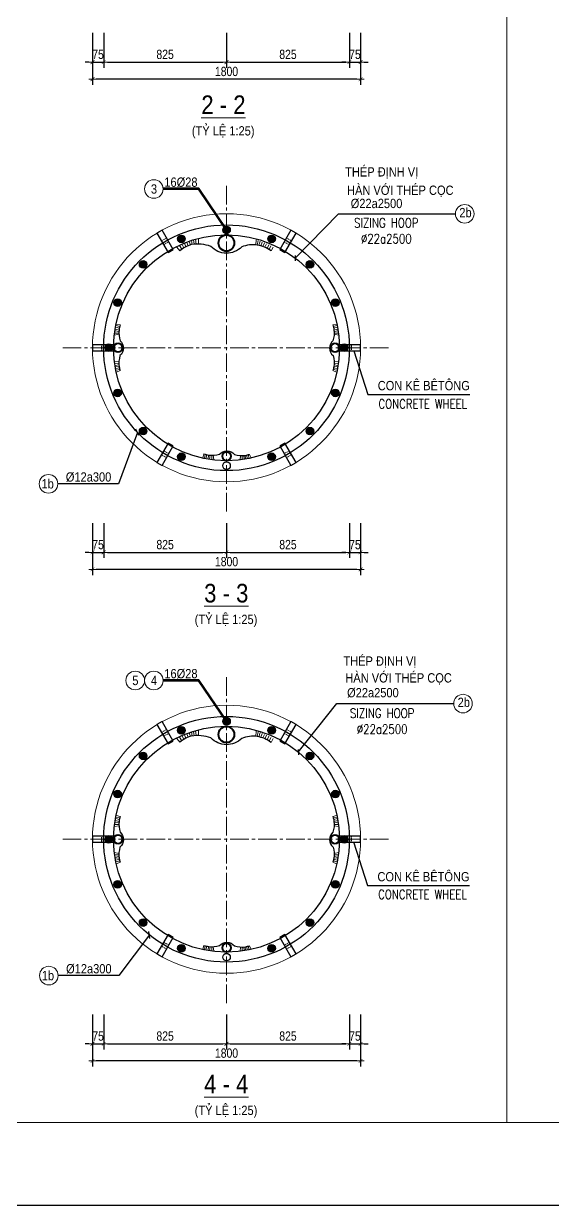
# Model space of a CAD drawing. Header units: millimetres. Extents: x -2123450 to -961021, y -260876 to 649159.
# Drawn here: x -2046718 to -2025415, y 428539 to 476145 of the extents above; entities that cross this region are included whole.
import ezdxf
from ezdxf.enums import TextEntityAlignment as Align

# ---------------------------------------------------------------- set-up
doc = ezdxf.new("R2010")
doc.units = ezdxf.units.MM
doc.header["$LTSCALE"] = 1000
doc.header["$MEASUREMENT"] = 0
doc.header["$PDMODE"] = 66
doc.linetypes.add('CENTER2', pattern=[1.125, 0.75, -0.125, 0.125, -0.125])
doc.linetypes.add('HIDDEN', pattern=[0.375, 0.25, -0.125])
doc.layers.get('0').update_dxf_attribs({"linetype": 'CONTINUOUS'})
doc.layers.get('DEFPOINTS').update_dxf_attribs({"linetype": 'CONTINUOUS'})
for name, color, linetype in [('03BORER', 3, 'CONTINUOUS'), ('05STEEL', 4, 'CONTINUOUS'), ('TEXT', 7, 'CONTINUOUS')]:
    doc.layers.add(name, color=color, linetype=linetype)
for name, color, linetype, lineweight in [('NDC_S_AXIS', 5, 'CENTER2', 15), ('NDC_S_CONTINUOUS', 3, 'CONTINUOUS', 20), ('NDC_S_DIM', 1, 'CONTINUOUS', 9), ('NDC_S_FOUNDATION NAME', 7, 'CONTINUOUS', 20), ('NDC_S_HATCH MATERIAL', 8, 'CONTINUOUS', 13), ('NDC_S_LEADER', 1, 'CONTINUOUS', 9), ('NDC_S_REBAR', 4, 'CONTINUOUS', 35), ('NDC_S_REBAR NO.', 7, 'CONTINUOUS', 20), ('NDC_S_REBAR NO. BOX', 1, 'CONTINUOUS', 9), ('NDC_S_REBAR SECTION', 6, 'CONTINUOUS', 25), ('NDC_S_STIRRUP', 2, 'CONTINUOUS', 25), ('NDC_S_VN TITLE', 6, 'CONTINUOUS', 9)]:
    doc.layers.add(name, color=color, linetype=linetype, lineweight=lineweight)
doc.styles.add('NDC_ARIAL', font='arial.ttf', dxfattribs={"width": 0.8})
doc.styles.get("Standard").update_dxf_attribs({"font": 'romans.shx', "bigfont": 'vns.shx'})
doc.dimstyles.new('NDC_1-100', dxfattribs={"dimscale": 100, "dimtxt": 2.2, "dimasz": 1, "dimexe": 1.5, "dimexo": 2, "dimgap": 0.8, "dimtad": 1, "dimdec": 0, "dimdsep": 46, "dimtxsty": 'NDC_ARIAL', "dimblk": 'DIMMARK', "dimcen": 49999.938995, "dimdle": 1.5, "dimclrd": 1, "dimclre": 1, "dimclrt": 3, "dimadec": 0, "dimazin": 0, "dimtfac": 1, "dimtdec": 0, "dimtix": 1, "dimtmove": 2, "dimatfit": 3, "dimfxl": 1, "dimarcsym": 0})
doc.dimstyles.new('NDC_1-150(25)', dxfattribs={"dimscale": 150, "dimtxt": 2.5, "dimasz": 1, "dimexe": 1.5, "dimexo": 0, "dimgap": 0.8, "dimtad": 1, "dimdec": 0, "dimlfac": 0.166667, "dimdsep": 46, "dimtxsty": 'NDC_ARIAL', "dimblk": 'DIMMARK', "dimcen": 49999.938995, "dimdle": 1.5, "dimclrd": 1, "dimclre": 1, "dimclrt": 3, "dimadec": 0, "dimazin": 0, "dimtfac": 1, "dimtdec": 0, "dimtix": 1, "dimtmove": 2, "dimatfit": 3, "dimfxl": 1, "dimarcsym": 0})

# ---------------------------------------------------------------- blocks, each defined once
blk = doc.blocks.new('DIMMARK')
at = {"layer": 'NDC_S_DIM', "color": 1}
blk.add_line((-1.5, 0), (1, 0), dxfattribs=at)
at = {"layer": 'NDC_S_DIM', "color": 2, "const_width": 0.15}
blk.add_lwpolyline([(-0.5, -0.5), (0.5, 0.5)], dxfattribs=at)
blk = doc.blocks.new('*D1473')
at = {"layer": 'DEFPOINTS', "color": 0, "transparency": 16777216}
for p in [(-2043943, 475776), (-2033143, 475776), (-2043943, 473906)]:
    blk.add_point(p, dxfattribs=at)
at = {"layer": 'NDC_S_DIM', "color": 1, "lineweight": -2, "transparency": 16777216}
for p, q in [((-2043943, 475776), (-2043943, 473681)), ((-2033143, 475776), (-2033143, 473681)), ((-2033293, 473906), (-2043793, 473906))]:
    blk.add_line(p, q, dxfattribs=at)
at = {"layer": 'NDC_S_DIM', "color": 1, "lineweight": -2, "transparency": 16777216, "xscale": 150, "yscale": 150, "zscale": 150, "rotation": 180}
blk.add_blockref('DIMMARK', (-2043943, 473906), dxfattribs=at)
at = {"layer": 'NDC_S_DIM', "color": 1, "lineweight": -2, "transparency": 16777216, "xscale": 150, "yscale": 150, "zscale": 150}
blk.add_blockref('DIMMARK', (-2033143, 473906), dxfattribs=at)
at = {"layer": 'NDC_S_DIM', "color": 3, "transparency": 16777216, "insert": (-2038543, 474217), "char_height": 375, "attachment_point": 5, "style": 'NDC_ARIAL'}
blk.add_mtext('1800', dxfattribs=at)
blk = doc.blocks.new('*D1474')
at = {"layer": 'DEFPOINTS', "color": 0, "transparency": 16777216}
for p in [(-2043943, 475776), (-2043493, 475776), (-2043493, 474593)]:
    blk.add_point(p, dxfattribs=at)
at = {"layer": 'NDC_S_DIM', "color": 1, "lineweight": -2, "transparency": 16777216}
for p, q in [((-2043943, 475776), (-2043943, 474368)), ((-2043493, 475776), (-2043493, 474368)), ((-2044093, 474593), (-2044243, 474593)), ((-2043943, 474593), (-2043493, 474593)), ((-2043343, 474593), (-2043193, 474593))]:
    blk.add_line(p, q, dxfattribs=at)
at = {"layer": 'NDC_S_DIM', "color": 1, "lineweight": -2, "transparency": 16777216, "xscale": 150, "yscale": 150, "zscale": 150}
blk.add_blockref('DIMMARK', (-2043943, 474593), dxfattribs=at)
at = {"layer": 'NDC_S_DIM', "color": 1, "lineweight": -2, "transparency": 16777216, "xscale": 150, "yscale": 150, "zscale": 150, "rotation": 180}
blk.add_blockref('DIMMARK', (-2043493, 474593), dxfattribs=at)
at = {"layer": 'NDC_S_DIM', "color": 3, "transparency": 16777216, "insert": (-2043718, 474904), "char_height": 375, "attachment_point": 5, "style": 'NDC_ARIAL'}
blk.add_mtext('75', dxfattribs=at)
blk = doc.blocks.new('*D1475')
at = {"layer": 'DEFPOINTS', "color": 0, "transparency": 16777216}
for p in [(-2043493, 475776), (-2038543, 475776), (-2038543, 474593)]:
    blk.add_point(p, dxfattribs=at)
at = {"layer": 'NDC_S_DIM', "color": 1, "lineweight": -2, "transparency": 16777216}
for p, q in [((-2043493, 475776), (-2043493, 474368)), ((-2038543, 475776), (-2038543, 474368)), ((-2043343, 474593), (-2038693, 474593))]:
    blk.add_line(p, q, dxfattribs=at)
at = {"layer": 'NDC_S_DIM', "color": 1, "lineweight": -2, "transparency": 16777216, "xscale": 150, "yscale": 150, "zscale": 150, "rotation": 180}
blk.add_blockref('DIMMARK', (-2043493, 474593), dxfattribs=at)
at = {"layer": 'NDC_S_DIM', "color": 1, "lineweight": -2, "transparency": 16777216, "xscale": 150, "yscale": 150, "zscale": 150}
blk.add_blockref('DIMMARK', (-2038543, 474593), dxfattribs=at)
at = {"layer": 'NDC_S_DIM', "color": 3, "transparency": 16777216, "insert": (-2041018, 474904), "char_height": 375, "attachment_point": 5, "style": 'NDC_ARIAL'}
blk.add_mtext('825', dxfattribs=at)
blk = doc.blocks.new('*D1476')
at = {"layer": 'DEFPOINTS', "color": 0, "transparency": 16777216}
for p in [(-2038543, 475776), (-2033593, 475776), (-2033593, 474593)]:
    blk.add_point(p, dxfattribs=at)
at = {"layer": 'NDC_S_DIM', "color": 1, "lineweight": -2, "transparency": 16777216}
for p, q in [((-2038543, 475776), (-2038543, 474368)), ((-2033593, 475776), (-2033593, 474368)), ((-2038393, 474593), (-2033743, 474593))]:
    blk.add_line(p, q, dxfattribs=at)
at = {"layer": 'NDC_S_DIM', "color": 1, "lineweight": -2, "transparency": 16777216, "xscale": 150, "yscale": 150, "zscale": 150, "rotation": 180}
blk.add_blockref('DIMMARK', (-2038543, 474593), dxfattribs=at)
at = {"layer": 'NDC_S_DIM', "color": 1, "lineweight": -2, "transparency": 16777216, "xscale": 150, "yscale": 150, "zscale": 150}
blk.add_blockref('DIMMARK', (-2033593, 474593), dxfattribs=at)
at = {"layer": 'NDC_S_DIM', "color": 3, "transparency": 16777216, "insert": (-2036068, 474904), "char_height": 375, "attachment_point": 5, "style": 'NDC_ARIAL'}
blk.add_mtext('825', dxfattribs=at)
blk = doc.blocks.new('*D1477')
at = {"layer": 'DEFPOINTS', "color": 0, "transparency": 16777216}
for p in [(-2033593, 475776), (-2033143, 475776), (-2033143, 474593)]:
    blk.add_point(p, dxfattribs=at)
at = {"layer": 'NDC_S_DIM', "color": 1, "lineweight": -2, "transparency": 16777216}
for p, q in [((-2033593, 475776), (-2033593, 474368)), ((-2033143, 475776), (-2033143, 474368)), ((-2033743, 474593), (-2033893, 474593)), ((-2033593, 474593), (-2033143, 474593)), ((-2032993, 474593), (-2032843, 474593))]:
    blk.add_line(p, q, dxfattribs=at)
at = {"layer": 'NDC_S_DIM', "color": 1, "lineweight": -2, "transparency": 16777216, "xscale": 150, "yscale": 150, "zscale": 150}
blk.add_blockref('DIMMARK', (-2033593, 474593), dxfattribs=at)
at = {"layer": 'NDC_S_DIM', "color": 1, "lineweight": -2, "transparency": 16777216, "xscale": 150, "yscale": 150, "zscale": 150, "rotation": 180}
blk.add_blockref('DIMMARK', (-2033143, 474593), dxfattribs=at)
at = {"layer": 'NDC_S_DIM', "color": 3, "transparency": 16777216, "insert": (-2033368, 474904), "char_height": 375, "attachment_point": 5, "style": 'NDC_ARIAL'}
blk.add_mtext('75', dxfattribs=at)
blk = doc.blocks.new('*U155')
at = {"layer": 'NDC_S_CONTINUOUS'}
blk.add_circle((0, 0), 5400, dxfattribs=at)
at = {"layer": 'NDC_S_STIRRUP'}
for radius in [4950, 4550]:
    blk.add_circle((0, 0), radius, dxfattribs=at)
blk = doc.blocks.new('*D1478')
at = {"layer": 'DEFPOINTS', "color": 0, "transparency": 16777216}
for p in [(-2043943, 456028), (-2033143, 456028), (-2043943, 454158)]:
    blk.add_point(p, dxfattribs=at)
at = {"layer": 'NDC_S_DIM', "color": 1, "lineweight": -2, "transparency": 16777216}
for p, q in [((-2043943, 456028), (-2043943, 453933)), ((-2033143, 456028), (-2033143, 453933)), ((-2033293, 454158), (-2043793, 454158))]:
    blk.add_line(p, q, dxfattribs=at)
at = {"layer": 'NDC_S_DIM', "color": 1, "lineweight": -2, "transparency": 16777216, "xscale": 150, "yscale": 150, "zscale": 150, "rotation": 180}
blk.add_blockref('DIMMARK', (-2043943, 454158), dxfattribs=at)
at = {"layer": 'NDC_S_DIM', "color": 1, "lineweight": -2, "transparency": 16777216, "xscale": 150, "yscale": 150, "zscale": 150}
blk.add_blockref('DIMMARK', (-2033143, 454158), dxfattribs=at)
at = {"layer": 'NDC_S_DIM', "color": 3, "transparency": 16777216, "insert": (-2038543, 454469), "char_height": 375, "attachment_point": 5, "style": 'NDC_ARIAL'}
blk.add_mtext('1800', dxfattribs=at)
blk = doc.blocks.new('*D1479')
at = {"layer": 'DEFPOINTS', "color": 0, "transparency": 16777216}
for p in [(-2043943, 456028), (-2043493, 456028), (-2043493, 454845)]:
    blk.add_point(p, dxfattribs=at)
at = {"layer": 'NDC_S_DIM', "color": 1, "lineweight": -2, "transparency": 16777216}
for p, q in [((-2043943, 456028), (-2043943, 454620)), ((-2043493, 456028), (-2043493, 454620)), ((-2044093, 454845), (-2044243, 454845)), ((-2043943, 454845), (-2043493, 454845)), ((-2043343, 454845), (-2043193, 454845))]:
    blk.add_line(p, q, dxfattribs=at)
at = {"layer": 'NDC_S_DIM', "color": 1, "lineweight": -2, "transparency": 16777216, "xscale": 150, "yscale": 150, "zscale": 150}
blk.add_blockref('DIMMARK', (-2043943, 454845), dxfattribs=at)
at = {"layer": 'NDC_S_DIM', "color": 1, "lineweight": -2, "transparency": 16777216, "xscale": 150, "yscale": 150, "zscale": 150, "rotation": 180}
blk.add_blockref('DIMMARK', (-2043493, 454845), dxfattribs=at)
at = {"layer": 'NDC_S_DIM', "color": 3, "transparency": 16777216, "insert": (-2043718, 455155), "char_height": 375, "attachment_point": 5, "style": 'NDC_ARIAL'}
blk.add_mtext('75', dxfattribs=at)
blk = doc.blocks.new('*D1480')
at = {"layer": 'DEFPOINTS', "color": 0, "transparency": 16777216}
for p in [(-2043493, 456028), (-2038543, 456028), (-2038543, 454845)]:
    blk.add_point(p, dxfattribs=at)
at = {"layer": 'NDC_S_DIM', "color": 1, "lineweight": -2, "transparency": 16777216}
for p, q in [((-2043493, 456028), (-2043493, 454620)), ((-2038543, 456028), (-2038543, 454620)), ((-2043343, 454845), (-2038693, 454845))]:
    blk.add_line(p, q, dxfattribs=at)
at = {"layer": 'NDC_S_DIM', "color": 1, "lineweight": -2, "transparency": 16777216, "xscale": 150, "yscale": 150, "zscale": 150, "rotation": 180}
blk.add_blockref('DIMMARK', (-2043493, 454845), dxfattribs=at)
at = {"layer": 'NDC_S_DIM', "color": 1, "lineweight": -2, "transparency": 16777216, "xscale": 150, "yscale": 150, "zscale": 150}
blk.add_blockref('DIMMARK', (-2038543, 454845), dxfattribs=at)
at = {"layer": 'NDC_S_DIM', "color": 3, "transparency": 16777216, "insert": (-2041018, 455156), "char_height": 375, "attachment_point": 5, "style": 'NDC_ARIAL'}
blk.add_mtext('825', dxfattribs=at)
blk = doc.blocks.new('*D1481')
at = {"layer": 'DEFPOINTS', "color": 0, "transparency": 16777216}
for p in [(-2038543, 456028), (-2033593, 456028), (-2033593, 454845)]:
    blk.add_point(p, dxfattribs=at)
at = {"layer": 'NDC_S_DIM', "color": 1, "lineweight": -2, "transparency": 16777216}
for p, q in [((-2038543, 456028), (-2038543, 454620)), ((-2033593, 456028), (-2033593, 454620)), ((-2038393, 454845), (-2033743, 454845))]:
    blk.add_line(p, q, dxfattribs=at)
at = {"layer": 'NDC_S_DIM', "color": 1, "lineweight": -2, "transparency": 16777216, "xscale": 150, "yscale": 150, "zscale": 150, "rotation": 180}
blk.add_blockref('DIMMARK', (-2038543, 454845), dxfattribs=at)
at = {"layer": 'NDC_S_DIM', "color": 1, "lineweight": -2, "transparency": 16777216, "xscale": 150, "yscale": 150, "zscale": 150}
blk.add_blockref('DIMMARK', (-2033593, 454845), dxfattribs=at)
at = {"layer": 'NDC_S_DIM', "color": 3, "transparency": 16777216, "insert": (-2036068, 455156), "char_height": 375, "attachment_point": 5, "style": 'NDC_ARIAL'}
blk.add_mtext('825', dxfattribs=at)
blk = doc.blocks.new('*D1482')
at = {"layer": 'DEFPOINTS', "color": 0, "transparency": 16777216}
for p in [(-2033593, 456028), (-2033143, 456028), (-2033143, 454845)]:
    blk.add_point(p, dxfattribs=at)
at = {"layer": 'NDC_S_DIM', "color": 1, "lineweight": -2, "transparency": 16777216}
for p, q in [((-2033593, 456028), (-2033593, 454620)), ((-2033143, 456028), (-2033143, 454620)), ((-2033743, 454845), (-2033893, 454845)), ((-2033593, 454845), (-2033143, 454845)), ((-2032993, 454845), (-2032843, 454845))]:
    blk.add_line(p, q, dxfattribs=at)
at = {"layer": 'NDC_S_DIM', "color": 1, "lineweight": -2, "transparency": 16777216, "xscale": 150, "yscale": 150, "zscale": 150}
blk.add_blockref('DIMMARK', (-2033593, 454845), dxfattribs=at)
at = {"layer": 'NDC_S_DIM', "color": 1, "lineweight": -2, "transparency": 16777216, "xscale": 150, "yscale": 150, "zscale": 150, "rotation": 180}
blk.add_blockref('DIMMARK', (-2033143, 454845), dxfattribs=at)
at = {"layer": 'NDC_S_DIM', "color": 3, "transparency": 16777216, "insert": (-2033368, 455155), "char_height": 375, "attachment_point": 5, "style": 'NDC_ARIAL'}
blk.add_mtext('75', dxfattribs=at)
blk = doc.blocks.new('*D1483')
at = {"layer": 'DEFPOINTS', "color": 0, "transparency": 16777216}
for p in [(-2043943, 436229), (-2033143, 436229), (-2043943, 434359)]:
    blk.add_point(p, dxfattribs=at)
at = {"layer": 'NDC_S_DIM', "color": 1, "lineweight": -2, "transparency": 16777216}
for p, q in [((-2043943, 436229), (-2043943, 434134)), ((-2033143, 436229), (-2033143, 434134)), ((-2033293, 434359), (-2043793, 434359))]:
    blk.add_line(p, q, dxfattribs=at)
at = {"layer": 'NDC_S_DIM', "color": 1, "lineweight": -2, "transparency": 16777216, "xscale": 150, "yscale": 150, "zscale": 150, "rotation": 180}
blk.add_blockref('DIMMARK', (-2043943, 434359), dxfattribs=at)
at = {"layer": 'NDC_S_DIM', "color": 1, "lineweight": -2, "transparency": 16777216, "xscale": 150, "yscale": 150, "zscale": 150}
blk.add_blockref('DIMMARK', (-2033143, 434359), dxfattribs=at)
at = {"layer": 'NDC_S_DIM', "color": 3, "transparency": 16777216, "insert": (-2038543, 434671), "char_height": 375, "attachment_point": 5, "style": 'NDC_ARIAL'}
blk.add_mtext('1800', dxfattribs=at)
blk = doc.blocks.new('*D1484')
at = {"layer": 'DEFPOINTS', "color": 0, "transparency": 16777216}
for p in [(-2043943, 436229), (-2043493, 436229), (-2043493, 435046)]:
    blk.add_point(p, dxfattribs=at)
at = {"layer": 'NDC_S_DIM', "color": 1, "lineweight": -2, "transparency": 16777216}
for p, q in [((-2043943, 436229), (-2043943, 434821)), ((-2043493, 436229), (-2043493, 434821)), ((-2044093, 435046), (-2044243, 435046)), ((-2043943, 435046), (-2043493, 435046)), ((-2043343, 435046), (-2043193, 435046))]:
    blk.add_line(p, q, dxfattribs=at)
at = {"layer": 'NDC_S_DIM', "color": 1, "lineweight": -2, "transparency": 16777216, "xscale": 150, "yscale": 150, "zscale": 150}
blk.add_blockref('DIMMARK', (-2043943, 435046), dxfattribs=at)
at = {"layer": 'NDC_S_DIM', "color": 1, "lineweight": -2, "transparency": 16777216, "xscale": 150, "yscale": 150, "zscale": 150, "rotation": 180}
blk.add_blockref('DIMMARK', (-2043493, 435046), dxfattribs=at)
at = {"layer": 'NDC_S_DIM', "color": 3, "transparency": 16777216, "insert": (-2043718, 435357), "char_height": 375, "attachment_point": 5, "style": 'NDC_ARIAL'}
blk.add_mtext('75', dxfattribs=at)
blk = doc.blocks.new('*D1485')
at = {"layer": 'DEFPOINTS', "color": 0, "transparency": 16777216}
for p in [(-2043493, 436229), (-2038543, 436229), (-2038543, 435046)]:
    blk.add_point(p, dxfattribs=at)
at = {"layer": 'NDC_S_DIM', "color": 1, "lineweight": -2, "transparency": 16777216}
for p, q in [((-2043493, 436229), (-2043493, 434821)), ((-2038543, 436229), (-2038543, 434821)), ((-2043343, 435046), (-2038693, 435046))]:
    blk.add_line(p, q, dxfattribs=at)
at = {"layer": 'NDC_S_DIM', "color": 1, "lineweight": -2, "transparency": 16777216, "xscale": 150, "yscale": 150, "zscale": 150, "rotation": 180}
blk.add_blockref('DIMMARK', (-2043493, 435046), dxfattribs=at)
at = {"layer": 'NDC_S_DIM', "color": 1, "lineweight": -2, "transparency": 16777216, "xscale": 150, "yscale": 150, "zscale": 150}
blk.add_blockref('DIMMARK', (-2038543, 435046), dxfattribs=at)
at = {"layer": 'NDC_S_DIM', "color": 3, "transparency": 16777216, "insert": (-2041018, 435358), "char_height": 375, "attachment_point": 5, "style": 'NDC_ARIAL'}
blk.add_mtext('825', dxfattribs=at)
blk = doc.blocks.new('*D1486')
at = {"layer": 'DEFPOINTS', "color": 0, "transparency": 16777216}
for p in [(-2038543, 436229), (-2033593, 436229), (-2033593, 435046)]:
    blk.add_point(p, dxfattribs=at)
at = {"layer": 'NDC_S_DIM', "color": 1, "lineweight": -2, "transparency": 16777216}
for p, q in [((-2038543, 436229), (-2038543, 434821)), ((-2033593, 436229), (-2033593, 434821)), ((-2038393, 435046), (-2033743, 435046))]:
    blk.add_line(p, q, dxfattribs=at)
at = {"layer": 'NDC_S_DIM', "color": 1, "lineweight": -2, "transparency": 16777216, "xscale": 150, "yscale": 150, "zscale": 150, "rotation": 180}
blk.add_blockref('DIMMARK', (-2038543, 435046), dxfattribs=at)
at = {"layer": 'NDC_S_DIM', "color": 1, "lineweight": -2, "transparency": 16777216, "xscale": 150, "yscale": 150, "zscale": 150}
blk.add_blockref('DIMMARK', (-2033593, 435046), dxfattribs=at)
at = {"layer": 'NDC_S_DIM', "color": 3, "transparency": 16777216, "insert": (-2036068, 435358), "char_height": 375, "attachment_point": 5, "style": 'NDC_ARIAL'}
blk.add_mtext('825', dxfattribs=at)
blk = doc.blocks.new('*D1487')
at = {"layer": 'DEFPOINTS', "color": 0, "transparency": 16777216}
for p in [(-2033593, 436229), (-2033143, 436229), (-2033143, 435046)]:
    blk.add_point(p, dxfattribs=at)
at = {"layer": 'NDC_S_DIM', "color": 1, "lineweight": -2, "transparency": 16777216}
for p, q in [((-2033593, 436229), (-2033593, 434821)), ((-2033143, 436229), (-2033143, 434821)), ((-2033743, 435046), (-2033893, 435046)), ((-2033593, 435046), (-2033143, 435046)), ((-2032993, 435046), (-2032843, 435046))]:
    blk.add_line(p, q, dxfattribs=at)
at = {"layer": 'NDC_S_DIM', "color": 1, "lineweight": -2, "transparency": 16777216, "xscale": 150, "yscale": 150, "zscale": 150}
blk.add_blockref('DIMMARK', (-2033593, 435046), dxfattribs=at)
at = {"layer": 'NDC_S_DIM', "color": 1, "lineweight": -2, "transparency": 16777216, "xscale": 150, "yscale": 150, "zscale": 150, "rotation": 180}
blk.add_blockref('DIMMARK', (-2033143, 435046), dxfattribs=at)
at = {"layer": 'NDC_S_DIM', "color": 3, "transparency": 16777216, "insert": (-2033368, 435357), "char_height": 375, "attachment_point": 5, "style": 'NDC_ARIAL'}
blk.add_mtext('75', dxfattribs=at)
blk = doc.blocks.new('21231')
at = {"layer": 'NDC_S_REBAR SECTION'}
h = blk.add_hatch(color=256, dxfattribs=at)
h.dxf.hatch_style = 1
edge = h.paths.add_edge_path()
edge.add_arc((-522, -406), 153, 0, 360)
blk.add_circle((-522, -406), 153, dxfattribs=at)
blk = doc.blocks.new('*U209')
at = {"color": 1}
blk.add_blockref('21231', (522, 406), dxfattribs=at)
blk = doc.blocks.new('*U1435')
at = {"color": 0, "linetype": 'ByBlock', "lineweight": -2, "transparency": 16777216, "rotation": 180}
blk.add_blockref('*U209', (0, 0), dxfattribs=at)
blk = doc.blocks.new('*U1436')
at = {"layer": '03BORER', "color": 0, "linetype": 'ByBlock', "lineweight": -2, "transparency": 16777216}
blk.add_blockref('*U1435', (-1443220, 376956), dxfattribs=at)
for p, rotation in [((-1445038, 376594), 22.5), ((-1441402, 376594), 337.4999999999999), ((-1446579, 375565), 45.00000000000001), ((-1439861, 375565), 315), ((-1447608, 374024), 67.5), ((-1438831, 374024), 292.4999999999999), ((-1447970, 372206), 90), ((-1438470, 372206), 270), ((-1447608, 370388), 112.5), ((-1438831, 370388), 247.5), ((-1446579, 368847), 135), ((-1439861, 368847), 225), ((-1445038, 367817), 157.5), ((-1441402, 367817), 202.4999999999999), ((-1443220, 367456), 180)]:
    blk.add_blockref('*U1435', p, dxfattribs=dict(at, rotation=rotation))
blk = doc.blocks.new('MC7')
at = {"layer": '03BORER'}
blk.add_lwpolyline([(-277807, 378710), (-275557, 378710), (-275557, 379310), (-277807, 379310)], close=True, dxfattribs=at)
at = {"layer": 'NDC_S_HATCH MATERIAL', "linetype": 'HIDDEN', "ltscale": 0.5}
for p, q in [((-276907, 378710), (-276907, 379310)), ((-276457, 378710), (-276457, 379310))]:
    blk.add_line(p, q, dxfattribs=at)
blk = doc.blocks.new('*U208')
at = {"layer": 'NDC_S_DIM', "xscale": 0.4, "yscale": 0.4, "zscale": 0.4}
blk.add_blockref('MC7', (110673, -151604), dxfattribs=at)
blk = doc.blocks.new('*U1437')
at = {"color": 0, "linetype": 'ByBlock', "lineweight": -2, "transparency": 16777216}
blk.add_blockref('*U208', (0, 0), dxfattribs=at)
blk = doc.blocks.new('*U1438')
at = {"layer": '03BORER', "color": 0, "linetype": 'ByBlock', "lineweight": -2, "transparency": 16777216}
for p, rotation in [((-1445695, 337529), 299.9999999999999), ((-1440745, 337529), 239.9999999999999), ((-1438270, 333242), 180), ((-1445695, 328955), 59.99999999999999), ((-1440745, 328955), 120)]:
    blk.add_blockref('*U1437', p, dxfattribs=dict(at, rotation=rotation))
blk.add_blockref('*U1437', (-1448170, 333242), dxfattribs=at)
blk = doc.blocks.new('*U1439')
at = {"color": 0, "linetype": 'ByBlock', "lineweight": -2, "transparency": 16777216, "rotation": 180}
blk.add_blockref('*U209', (0, 0), dxfattribs=at)
blk = doc.blocks.new('*U1440')
at = {"layer": '03BORER', "color": 0, "linetype": 'ByBlock', "lineweight": -2, "transparency": 16777216}
blk.add_blockref('*U1439', (-1443220, 376956), dxfattribs=at)
for p, rotation in [((-1445038, 376594), 22.5), ((-1441402, 376594), 337.4999999999999), ((-1446579, 375565), 45.00000000000001), ((-1439861, 375565), 315), ((-1447608, 374024), 67.5), ((-1438831, 374024), 292.4999999999999), ((-1447970, 372206), 90), ((-1438470, 372206), 270), ((-1447608, 370388), 112.5), ((-1438831, 370388), 247.5), ((-1446579, 368847), 135), ((-1439861, 368847), 225), ((-1445038, 367817), 157.5), ((-1441402, 367817), 202.4999999999999), ((-1443220, 367456), 180)]:
    blk.add_blockref('*U1439', p, dxfattribs=dict(at, rotation=rotation))
blk = doc.blocks.new('*U207')
at = {"layer": 'NDC_S_DIM', "xscale": 0.4, "yscale": 0.4, "zscale": 0.4}
blk.add_blockref('MC7', (110673, -151604), dxfattribs=at)
blk = doc.blocks.new('*U1441')
at = {"color": 0, "linetype": 'ByBlock', "lineweight": -2, "transparency": 16777216}
blk.add_blockref('*U207', (0, 0), dxfattribs=at)
blk = doc.blocks.new('*U1442')
at = {"layer": '03BORER', "color": 0, "linetype": 'ByBlock', "lineweight": -2, "transparency": 16777216}
for p, rotation in [((-1445695, 356744), 299.9999999999999), ((-1440745, 356744), 239.9999999999999), ((-1438270, 352458), 180), ((-1445695, 348171), 59.99999999999999), ((-1440745, 348171), 120)]:
    blk.add_blockref('*U1441', p, dxfattribs=dict(at, rotation=rotation))
blk.add_blockref('*U1441', (-1448170, 352458), dxfattribs=at)
blk = doc.blocks.new('ưeqwewe')
at = {"layer": '05STEEL', "color": 4}
blk.add_lwpolyline([(-1487886, 328815, 0.123663), (-1487656, 329371, 0.128024), (-1487741, 330000, -0.427682), (-1487741, 331236, 0.132008), (-1487681, 332031, 0.107548), (-1487939, 332493, 0.020618)], format="xyb", dxfattribs=at)
at = {"layer": 'NDC_S_HATCH MATERIAL'}
for p, q in [((-1487939, 332493), (-1487786, 332607)), ((-1487876, 332415), (-1487730, 332504)), ((-1487819, 332333), (-1487678, 332403)), ((-1487769, 332246), (-1487633, 332308)), ((-1487726, 332154), (-1487593, 332217)), ((-1487693, 332068), (-1487554, 332124)), ((-1487674, 331991), (-1487518, 332029)), ((-1487664, 331916), (-1487489, 331949)), ((-1487657, 331833), (-1487462, 331869)), ((-1487654, 331745), (-1487426, 331751)), ((-1487650, 329436), (-1487444, 329424)), ((-1487784, 328977), (-1487641, 328910)), ((-1487741, 329068), (-1487599, 329006)), ((-1487710, 329148), (-1487564, 329088)), ((-1487685, 329232), (-1487531, 329173)), ((-1487665, 329316), (-1487499, 329257)), ((-1487656, 329371), (-1487472, 329337)), ((-1487886, 328815), (-1487729, 328733)), ((-1487831, 328896), (-1487683, 328823))]:
    blk.add_line(p, q, dxfattribs=at)
at = {"layer": 'NDC_S_REBAR'}
for radius in [330, 315]:
    blk.add_circle((-1487594, 330618), radius, dxfattribs=at)
blk = doc.blocks.new('HAN DAI')
at = {"layer": '05STEEL', "color": 4}
blk.add_lwpolyline([(-307567, 288279, 0.02201), (-307612, 288076, 0.102878), (-307569, 287644, -0.455013), (-307575, 287047, 0.096416), (-307610, 286589, -0.01258), (-307567, 286440, 0.020618)], format="xyb", dxfattribs=at)
at = {"layer": 'NDC_S_HATCH MATERIAL'}
for p, q in [((-307617, 288015), (-307775, 288042)), ((-307612, 288073), (-307762, 288110)), ((-307597, 288152), (-307747, 288189)), ((-307583, 288217), (-307732, 288254)), ((-307567, 288279), (-307718, 288316)), ((-307616, 287903), (-307800, 287868)), ((-307618, 287953), (-307788, 287955)), ((-307616, 286791), (-307797, 286822)), ((-307618, 286730), (-307784, 286735)), ((-307616, 286670), (-307768, 286643)), ((-307612, 286608), (-307759, 286591)), ((-307598, 286552), (-307745, 286521)), ((-307579, 286488), (-307730, 286453)), ((-307567, 286440), (-307710, 286372))]:
    blk.add_line(p, q, dxfattribs=at)
blk = doc.blocks.new('qưeqeqew')
at = {"layer": 'NDC_S_REBAR'}
for radius in [180, 168]:
    blk.add_circle((180, 0), radius, dxfattribs=at)
at = {"layer": 'NDC_S_DIM'}
blk.add_blockref('HAN DAI', (307832, -287360), dxfattribs=at)

msp = doc.modelspace()

# ---------------------------------------------------------------- linework, layer by layer
at = {"layer": 'DEFPOINTS'}
msp.add_lwpolyline([(-2123449.73, 517639.38), (-1997299.73, 517639.38), (-1997299.73, 428539.38), (-2123449.73, 428539.38)], close=True, dxfattribs=at)
at = {"layer": 'NDC_S_AXIS'}
for p, q in [((-2038543.44, 456486.93), (-2038543.44, 469686.93)), ((-2045143.44, 463086.93), (-2031943.44, 463086.93)), ((-2038543.44, 436688.36), (-2038543.44, 449888.36)), ((-2045143.44, 443288.36), (-2031943.44, 443288.36))]:
    msp.add_line(p, q, dxfattribs=at)
at = {"layer": 'NDC_S_CONTINUOUS'}
for p, q in [((-2027252.95, 511820.66), (-2027252.95, 431877.71)), ((-2047120.74, 431877.71), (-2010952.51, 431877.71))]:
    msp.add_line(p, q, dxfattribs=at)
at = {"layer": 'NDC_S_LEADER', "lineweight": 100}
for points in [[(-2038543.44, 467836.93), (-2039659, 469483.03), (-2041096.04, 469483.03)], [(-2038543.44, 448038.36), (-2039659, 449684.46), (-2041096.04, 449684.46)]]:
    msp.add_lwpolyline(points, dxfattribs=at)
at = {"layer": 'NDC_S_REBAR NO. BOX'}
for centre in [(-2041471.04, 469483.03), (-2028946.51, 468481.99), (-2045715.23, 457606.75), (-2042221.04, 449684.46), (-2041471.04, 449684.46), (-2029015.43, 448753.43), (-2045703.71, 437796.1)]:
    msp.add_circle(centre, 375, dxfattribs=at)

# ---------------------------------------------------------------- block references
at = {"color": 1}
for name, p in [('*U155', (-2038543.44, 463086.93)), ('qưeqeqew', (-2043093.44, 463086.93)), ('*U155', (-2038543.44, 443288.36)), ('qưeqeqew', (-2043093.44, 443288.36))]:
    msp.add_blockref(name, p, dxfattribs=at)
for name, p, rotation in [('ưeqwewe', (-1684626.04, 1949529.19), 89.10079871385915), ('qưeqeqew', (-2038543.44, 458536.93), 89.48022287332812), ('ưeqwewe', (-1684626.04, 1929730.62), 89.10079871385915), ('qưeqeqew', (-2038543.44, 438738.36), 89.48022287332812)]:
    msp.add_blockref(name, p, dxfattribs=dict(at, rotation=rotation))
at = {"color": 1, "xscale": -1}
for p in [(-2033993.44, 463086.93), (-2033993.44, 443288.36)]:
    msp.add_blockref('qưeqeqew', p, dxfattribs=at)
at = {"layer": '03BORER'}
for name, p in [('*U1436', (-595323.55, 90881.06)), ('*U1442', (-595323.55, 110629.32)), ('*U1438', (-595323.55, 110046.39)), ('*U1440', (-595323.55, 71082.49))]:
    msp.add_blockref(name, p, dxfattribs=at)

# ---------------------------------------------------------------- texts
at = {"layer": 'NDC_S_FOUNDATION NAME', "style": 'NDC_ARIAL', "width": 0.85}
for s, p in [('THÉP ĐỊNH VỊ', (-2032291.84, 470181.29)), ('16%%C28', (-2040380.25, 469759.34)), ('HÀN VỚI THÉP CỌC', (-2031541.84, 469440.29)), ('%%C22a2500', (-2032499.41, 468901.23)), ('CON KÊ BÊTÔNG', (-2030595.09, 461611.05)), ('%%C12a300', (-2044102.06, 457883.06)), ('THÉP ĐỊNH VỊ', (-2032360.76, 450473.68)), ('16%%C28', (-2040380.25, 449960.77)), ('HÀN VỚI THÉP CỌC', (-2031610.76, 449797.02)), ('%%C22a2500', (-2032645.58, 449193.61)), ('CON KÊ BÊTÔNG', (-2030607.72, 441827.68)), ('%%C12a300', (-2044090.55, 438072.41))]:
    msp.add_text(s, height=375, dxfattribs=at).set_placement(p, align=Align.MIDDLE)
at = {"layer": 'NDC_S_REBAR NO.', "style": 'NDC_ARIAL', "width": 0.85}
for s, p in [('3', (-2041465.83, 469483.03)), ('2b', (-2028915, 468532.07)), ('1b', (-2045750.67, 457606.75)), ('5', (-2042215.83, 449684.46)), ('4', (-2041465.83, 449684.46)), ('2b', (-2028983.92, 448803.51)), ('1b', (-2045739.16, 437796.1))]:
    msp.add_text(s, height=375, dxfattribs=at).set_placement(p, align=Align.MIDDLE_CENTER)
at = {"layer": 'NDC_S_VN TITLE', "style": 'NDC_ARIAL', "width": 0.85}
for s, height, p in [('%%U2 - 2', 750, (-2038667.92, 472883.18)), ('(TỶ LỆ 1:25)', 375, (-2038677.64, 471826.52)), ('%%U3 - 3', 750, (-2038554.31, 453202.28)), ('(TỶ LỆ 1:25)', 375, (-2038564.03, 452145.62)), ('%%U4 - 4', 750, (-2038554.31, 433424.66)), ('(TỶ LỆ 1:25)', 375, (-2038564.03, 432368))]:
    msp.add_text(s, height=height, dxfattribs=at).set_placement(p, align=Align.MIDDLE)
at = {"layer": 'TEXT', "color": 3, "linetype": 'Continuous', "ltscale": 0.8, "width": 0.8}
for s, p in [('SIZING HOOP', (-2032106.37, 468119.71)), ('%%C22a2500', (-2032106.37, 467480.72)), ('CONCRETE WHEEL', (-2030636.32, 460822.91)), ('SIZING HOOP', (-2032272.97, 448363.29)), ('%%C22a2500', (-2032272.97, 447724.3)), ('CONCRETE WHEEL', (-2030648.95, 441066.38))]:
    msp.add_text(s, height=375, dxfattribs=at).set_placement(p, align=Align.MIDDLE_CENTER)

# ---------------------------------------------------------------- dimensions: what is measured, and where the dimension line sits
at = {"layer": 'NDC_S_DIM'}
for base, p1, p2, picture, middle in [((-2043493.44, 474592.92), (-2043943.44, 475776.19), (-2043493.44, 475776.19), '*D1474', (-2043718.44, 474903.61)), ((-2043943.44, 473905.99), (-2033143.44, 475776.19), (-2043943.44, 475776.19), '*D1473', (-2038543.44, 474217.46)), ((-2038543.44, 474592.92), (-2043493.44, 475776.19), (-2038543.44, 475776.19), '*D1475', (-2041018.44, 474904.38)), ((-2033593.44, 474592.92), (-2038543.44, 475776.19), (-2033593.44, 475776.19), '*D1476', (-2036068.44, 474904.38)), ((-2033143.44, 474592.92), (-2033593.44, 475776.19), (-2033143.44, 475776.19), '*D1477', (-2033368.44, 474903.61)), ((-2043493.44, 454844.65), (-2043943.44, 456027.92), (-2043493.44, 456027.92), '*D1479', (-2043718.44, 455155.35)), ((-2043943.44, 454157.73), (-2033143.44, 456027.92), (-2043943.44, 456027.92), '*D1478', (-2038543.44, 454469.19)), ((-2038543.44, 454844.65), (-2043493.44, 456027.92), (-2038543.44, 456027.92), '*D1480', (-2041018.44, 455156.12)), ((-2033593.44, 454844.65), (-2038543.44, 456027.92), (-2033593.44, 456027.92), '*D1481', (-2036068.44, 455156.12)), ((-2033143.44, 454844.65), (-2033593.44, 456027.92), (-2033143.44, 456027.92), '*D1482', (-2033368.44, 455155.35)), ((-2043493.44, 435046.08), (-2043943.44, 436229.35), (-2043493.44, 436229.35), '*D1484', (-2043718.44, 435356.78)), ((-2043943.44, 434359.16), (-2033143.44, 436229.35), (-2043943.44, 436229.35), '*D1483', (-2038543.44, 434670.62)), ((-2038543.44, 435046.08), (-2043493.44, 436229.35), (-2038543.44, 436229.35), '*D1485', (-2041018.44, 435357.55)), ((-2033593.44, 435046.08), (-2038543.44, 436229.35), (-2033593.44, 436229.35), '*D1486', (-2036068.44, 435357.55)), ((-2033143.44, 435046.08), (-2033593.44, 436229.35), (-2033143.44, 436229.35), '*D1487', (-2033368.44, 435356.78))]:
    dim = msp.add_linear_dim(base=base, p1=p1, p2=p2, dimstyle='NDC_1-150(25)', dxfattribs=at)
    dim.commit()
    dim.dimension.update_dxf_attribs({"geometry": picture, "text_midpoint": middle})

# ---------------------------------------------------------------- leaders
at = {"layer": 'NDC_S_LEADER'}
for points, override in [([(-2035780.37, 466701.89), (-2034032.12, 468481.99), (-2029321.51, 468481.99)], {"dimscale": 1, "dimasz": 150, "dimldrblk": 'Oblique', "dimfxl": 150}), ([(-2033411.34, 462965.92), (-2032851.82, 461210.54), (-2028746.9, 461210.54)], {"dimscale": 1, "dimasz": 200, "dimfxl": 150}), ([(-2042132.55, 459678), (-2042896.68, 457606.75), (-2045340.23, 457606.75)], {"dimscale": 1, "dimasz": 200, "dimldrblk": 'Oblique', "dimfxl": 150}), ([(-2035650.94, 446800.61), (-2034101.04, 448753.43), (-2029390.43, 448753.43)], {"dimscale": 1, "dimasz": 150, "dimldrblk": 'Oblique', "dimfxl": 150}), ([(-2033423.97, 443182.55), (-2032864.45, 441427.17), (-2028759.52, 441427.17)], {"dimscale": 1, "dimasz": 200, "dimfxl": 150}), ([(-2041649.36, 439434.05), (-2042885.16, 437796.1), (-2045328.71, 437796.1)], {"dimscale": 1, "dimasz": 200, "dimldrblk": 'Oblique', "dimfxl": 150})]:
    msp.add_leader(points, dimstyle='NDC_1-100', override=override, dxfattribs=at)

doc.saveas('drawing.dxf')
